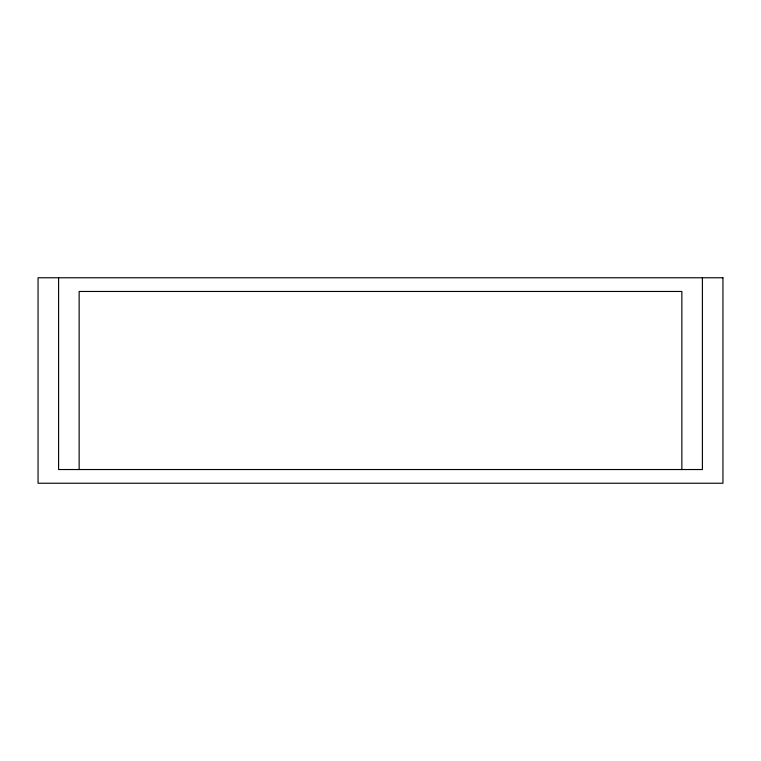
<?xml version="1.0" encoding="UTF-8"?>
<svg xmlns="http://www.w3.org/2000/svg" width="761" height="761" viewBox="0 0 761 761"><rect width="100%" height="100%" fill="white"/><g stroke="black" fill="none" stroke-linecap="round" stroke-linejoin="round"><path stroke-width="1.14" d="M702.403 277.765L702.403 469.537L58.597 469.537L58.597 277.765M681.856 469.537L681.856 291.463L79.144 291.463L79.144 469.537M722.95 277.765L38.05 277.765L38.05 483.235L722.95 483.235L722.95 277.765"/></g></svg>
